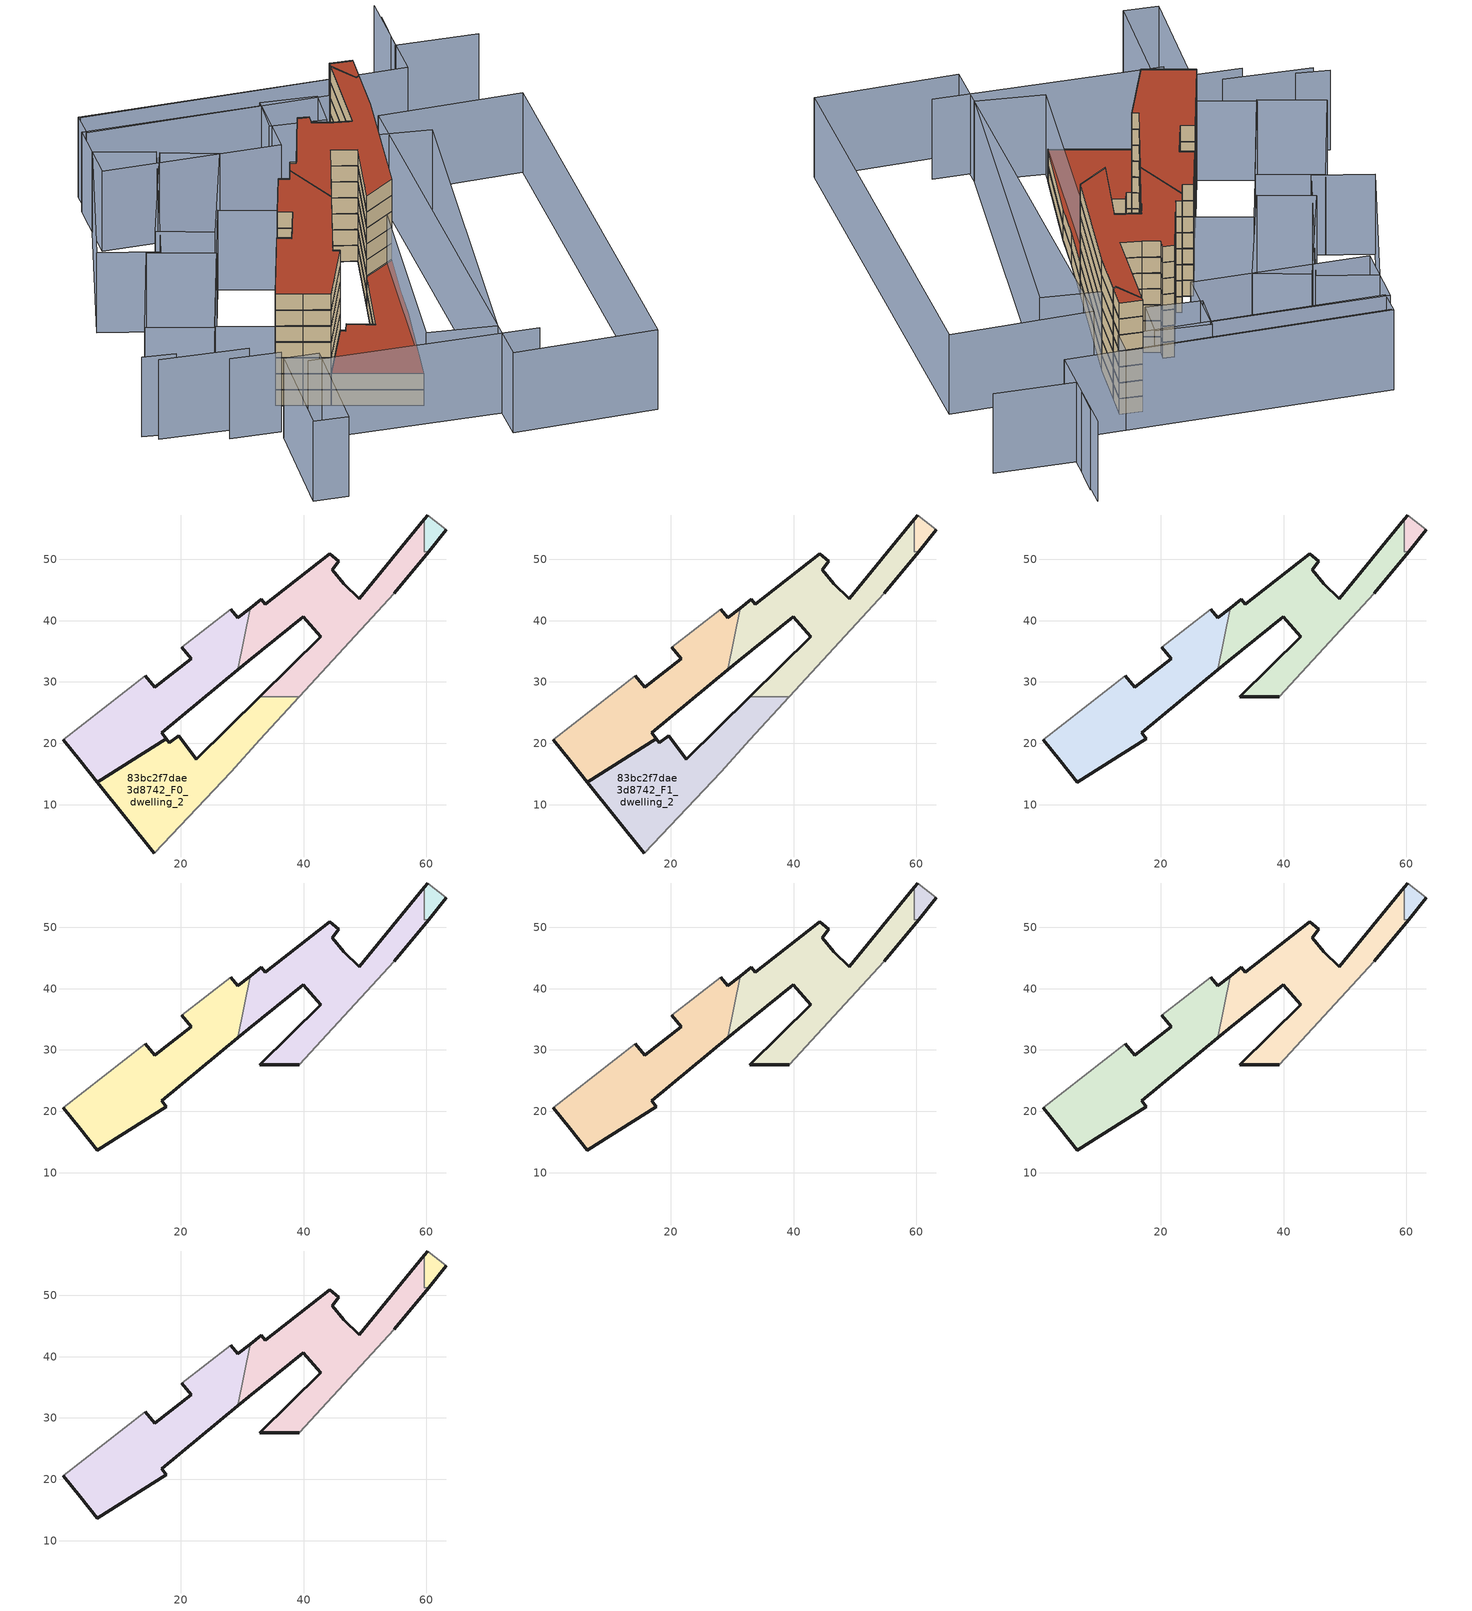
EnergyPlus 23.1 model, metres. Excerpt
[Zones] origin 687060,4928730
83bc2f7dae3d8742_F0_dwelling_0
 floor ground (EU_floor_Construction): 54.81,44.43 60.36,51.24 59.69,51.24 59.69,56.56 49.05,43.57 46.54,46.03 44.63,48.32 45.74,49.68 44.23,50.91 33.76,42.65 33.11,43.47 31.3,42.04 29.3,31.99 31.08,33.46 39.94,40.67 42.83,37.4 32.88,27.61 39.32,27.61 z0
 wall outside (EU_wall_Construction): 32.88,27.61 42.83,37.4 39.94,40.67 31.08,33.46 29.3,31.99 / 31.3,42.04 33.11,43.47 33.76,42.65 44.23,50.91 45.74,49.68 44.63,48.32 46.54,46.03 49.05,43.57 59.69,56.56 / 60.36,51.24 54.81,44.43 z0:3
 wall adiabatic (EU_wall_Construction): 54.81,44.43 39.32,27.61 z0:3
 wall to 83bc2f7dae3d8742_F0_dwelling_2 (EU_wall_Construction): 39.32,27.61 32.88,27.61 z0:3
 wall to 83bc2f7dae3d8742_F0_dwelling_1 (EU_wall_Construction): 29.3,31.99 31.3,42.04 z0:3
 wall to 83bc2f7dae3d8742_F0_circulation (EU_wall_Construction): 59.69,56.56 59.69,51.24 60.36,51.24 z0:3
83bc2f7dae3d8742_F0_dwelling_1
 floor ground (EU_floor_Construction): 17.59,20.74 16.88,21.75 29.3,31.99 31.3,42.04 29.3,40.46 28.14,41.88 20.17,35.7 21.7,33.77 15.69,29.12 14.19,31.05 0.79,20.6 3.56,17.17 6.39,13.65 z0
 wall outside (EU_wall_Construction): 14.19,31.05 15.69,29.12 21.7,33.77 20.17,35.7 / 28.14,41.88 29.3,40.46 31.3,42.04 / 29.3,31.99 16.88,21.75 17.59,20.74 6.39,13.65 3.56,17.17 0.79,20.6 z0:3
 wall adiabatic (EU_wall_Construction): 0.79,20.6 14.19,31.05 / 20.17,35.7 28.14,41.88 z0:3
83bc2f7dae3d8742_F0_dwelling_2
 floor ground (EU_floor_Construction): 28.24,15.35 32.85,20.59 39.32,27.61 32.88,27.61 22.54,17.43 19.67,21.2 18.06,20.06 17.59,20.74 6.39,13.65 15.67,2.12 z0
 wall outside (EU_wall_Construction): 15.67,2.12 6.39,13.65 17.59,20.74 18.06,20.06 19.67,21.2 22.54,17.43 32.88,27.61 z0:3
 wall adiabatic (EU_wall_Construction): 39.32,27.61 32.85,20.59 28.24,15.35 15.67,2.12 z0:3
83bc2f7dae3d8742_F0_circulation
 floor ground (EU_floor_Construction): 60.36,51.24 63.28,54.83 60.23,57.22 59.69,56.56 59.69,51.24 z0
 wall outside (EU_wall_Construction): 59.69,56.56 60.23,57.22 / 63.28,54.83 60.36,51.24 z0:3
 wall adiabatic (EU_wall_Construction): 60.23,57.22 63.28,54.83 z0:3
83bc2f7dae3d8742_F1_dwelling_0
 floor to 83bc2f7dae3d8742_F0_dwelling_0 (EU_floor_Construction): 54.81,44.43 60.36,51.24 59.69,51.24 59.69,56.56 49.05,43.57 46.54,46.03 44.63,48.32 45.74,49.68 44.23,50.91 33.75,42.65 33.11,43.47 31.3,42.04 29.3,31.99 31.08,33.46 39.94,40.67 42.83,37.4 32.88,27.61 39.32,27.61 z3
 wall outside (EU_wall_Construction): 32.88,27.61 42.83,37.4 39.94,40.67 31.08,33.46 29.3,31.99 / 31.3,42.04 33.11,43.47 33.76,42.65 44.23,50.91 45.74,49.68 44.63,48.32 46.54,46.03 49.05,43.57 59.69,56.56 / 60.36,51.24 54.81,44.43 z3:6
 wall adiabatic (EU_wall_Construction): 54.81,44.43 39.32,27.61 z3:6
 wall to 83bc2f7dae3d8742_F1_dwelling_2 (EU_wall_Construction): 39.32,27.61 32.88,27.61 z3:6
 wall to 83bc2f7dae3d8742_F1_dwelling_1 (EU_wall_Construction): 29.3,31.99 31.3,42.04 z3:6
 wall to 83bc2f7dae3d8742_F1_circulation (EU_wall_Construction): 59.69,56.56 59.69,51.24 60.36,51.24 z3:6
83bc2f7dae3d8742_F1_dwelling_1
 floor to 83bc2f7dae3d8742_F0_dwelling_1 (EU_floor_Construction): 17.59,20.74 16.88,21.75 29.3,31.99 31.3,42.04 29.29,40.46 28.13,41.88 20.17,35.7 21.7,33.77 15.69,29.12 14.19,31.05 0.78,20.6 3.55,17.17 6.39,13.65 z3
 wall outside (EU_wall_Construction): 14.19,31.05 15.69,29.12 21.7,33.77 20.17,35.7 / 28.14,41.88 29.3,40.46 31.3,42.04 / 29.3,31.99 16.88,21.75 17.59,20.74 6.39,13.65 3.56,17.17 0.79,20.6 z3:6
 wall adiabatic (EU_wall_Construction): 0.79,20.6 14.19,31.05 / 20.17,35.7 28.14,41.88 z3:6
83bc2f7dae3d8742_F1_dwelling_2
 floor to 83bc2f7dae3d8742_F0_dwelling_2 (EU_floor_Construction): 28.24,15.35 32.85,20.59 39.32,27.61 32.88,27.61 22.53,17.43 19.67,21.2 18.06,20.06 17.59,20.74 6.39,13.65 15.67,2.12 z3
 wall outside (EU_wall_Construction): 15.67,2.12 6.39,13.65 17.59,20.74 18.06,20.06 19.67,21.2 22.54,17.43 32.88,27.61 z3:6
 wall adiabatic (EU_wall_Construction): 39.32,27.61 32.85,20.59 28.24,15.35 15.67,2.12 z3:6
 roof outside (EU_roof_Construction): 39.32,27.61 32.85,20.59 28.24,15.35 15.67,2.12 6.39,13.65 17.59,20.74 18.06,20.06 19.67,21.2 22.54,17.43 32.88,27.61 z6
83bc2f7dae3d8742_F1_circulation
 floor to 83bc2f7dae3d8742_F0_circulation (EU_floor_Construction): 60.36,51.24 63.28,54.83 60.23,57.22 59.69,56.56 59.69,51.24 z3
 wall outside (EU_wall_Construction): 59.69,56.56 60.23,57.22 / 63.28,54.83 60.36,51.24 z3:6
 wall adiabatic (EU_wall_Construction): 60.23,57.22 63.28,54.83 z3:6
83bc2f7dae3d8742_F2_dwelling_0
 floor to 83bc2f7dae3d8742_F1_dwelling_0 (EU_floor_Construction): 54.81,44.43 60.36,51.24 59.69,51.24 59.69,56.56 49.05,43.57 46.54,46.03 44.63,48.32 45.74,49.68 44.23,50.91 33.75,42.65 33.11,43.47 31.3,42.04 29.3,31.99 31.08,33.46 39.94,40.67 42.83,37.4 32.88,27.61 39.32,27.61 z6
 wall outside (EU_wall_Construction): 39.32,27.61 32.88,27.61 42.83,37.4 39.94,40.67 31.08,33.46 29.3,31.99 / 31.3,42.04 33.11,43.47 33.76,42.65 44.23,50.91 45.74,49.68 44.63,48.32 46.54,46.03 49.05,43.57 59.69,56.56 / 60.36,51.24 54.81,44.43 z6:9
 wall adiabatic (EU_wall_Construction): 54.81,44.43 39.32,27.61 z6:9
 wall to 83bc2f7dae3d8742_F2_dwelling_1 (EU_wall_Construction): 29.3,31.99 31.3,42.04 z6:9
 wall to 83bc2f7dae3d8742_F2_circulation (EU_wall_Construction): 59.69,56.56 59.69,51.24 60.36,51.24 z6:9
83bc2f7dae3d8742_F2_dwelling_1
 floor to 83bc2f7dae3d8742_F1_dwelling_1 (EU_floor_Construction): 17.59,20.74 16.88,21.75 29.3,31.99 31.3,42.04 29.29,40.46 28.13,41.88 20.17,35.7 21.7,33.77 15.69,29.12 14.19,31.05 0.78,20.6 3.55,17.17 6.39,13.65 z6
 wall outside (EU_wall_Construction): 14.19,31.05 15.69,29.12 21.7,33.77 20.17,35.7 / 28.14,41.88 29.3,40.46 31.3,42.04 / 29.3,31.99 16.88,21.75 17.59,20.74 6.39,13.65 3.56,17.17 0.79,20.6 z6:9
 wall adiabatic (EU_wall_Construction): 0.79,20.6 14.19,31.05 / 20.17,35.7 28.14,41.88 z6:9
83bc2f7dae3d8742_F2_circulation
 floor to 83bc2f7dae3d8742_F1_circulation (EU_floor_Construction): 60.36,51.24 63.28,54.83 60.23,57.22 59.69,56.56 59.69,51.24 z6
 wall outside (EU_wall_Construction): 59.69,56.56 60.23,57.22 / 63.28,54.83 60.36,51.24 z6:9
 wall adiabatic (EU_wall_Construction): 60.23,57.22 63.28,54.83 z6:9
83bc2f7dae3d8742_F3_dwelling_0
 floor to 83bc2f7dae3d8742_F2_dwelling_0 (EU_floor_Construction): 54.81,44.43 60.36,51.24 59.69,51.24 59.69,56.56 49.05,43.57 46.54,46.03 44.63,48.32 45.74,49.68 44.23,50.91 33.75,42.65 33.11,43.47 31.3,42.04 29.3,31.99 31.08,33.46 39.94,40.67 42.83,37.4 32.88,27.61 39.32,27.61 z9
 wall outside (EU_wall_Construction): 39.32,27.61 32.88,27.61 42.83,37.4 39.94,40.67 31.08,33.46 29.3,31.99 / 31.3,42.04 33.11,43.47 33.76,42.65 44.23,50.91 45.74,49.68 44.63,48.32 46.54,46.03 49.05,43.57 59.69,56.56 / 60.36,51.24 54.81,44.43 z9:12
 wall adiabatic (EU_wall_Construction): 54.81,44.43 39.32,27.61 z9:12
 wall to 83bc2f7dae3d8742_F3_dwelling_1 (EU_wall_Construction): 29.3,31.99 31.3,42.04 z9:12
 wall to 83bc2f7dae3d8742_F3_circulation (EU_wall_Construction): 59.69,56.56 59.69,51.24 60.36,51.24 z9:12
83bc2f7dae3d8742_F3_dwelling_1
 floor to 83bc2f7dae3d8742_F2_dwelling_1 (EU_floor_Construction): 17.59,20.74 16.88,21.75 29.3,31.99 31.3,42.04 29.29,40.46 28.13,41.88 20.17,35.7 21.7,33.77 15.69,29.12 14.19,31.05 0.78,20.6 3.55,17.17 6.39,13.65 z9
 wall outside (EU_wall_Construction): 14.19,31.05 15.69,29.12 21.7,33.77 20.17,35.7 / 28.14,41.88 29.3,40.46 31.3,42.04 / 29.3,31.99 16.88,21.75 17.59,20.74 6.39,13.65 3.56,17.17 0.79,20.6 z9:12
 wall adiabatic (EU_wall_Construction): 0.79,20.6 14.19,31.05 / 20.17,35.7 28.14,41.88 z9:12
83bc2f7dae3d8742_F3_circulation
 floor to 83bc2f7dae3d8742_F2_circulation (EU_floor_Construction): 60.36,51.24 63.28,54.83 60.23,57.22 59.69,56.56 59.69,51.24 z9
 wall outside (EU_wall_Construction): 59.69,56.56 60.23,57.22 / 63.28,54.83 60.36,51.24 z9:12
 wall adiabatic (EU_wall_Construction): 60.23,57.22 63.28,54.83 z9:12
83bc2f7dae3d8742_F4_dwelling_0
 floor to 83bc2f7dae3d8742_F3_dwelling_0 (EU_floor_Construction): 54.81,44.43 60.36,51.24 59.69,51.24 59.69,56.56 49.05,43.57 46.54,46.03 44.63,48.32 45.74,49.68 44.23,50.91 33.75,42.65 33.11,43.47 31.3,42.04 29.3,31.99 31.08,33.46 39.94,40.67 42.83,37.4 32.88,27.61 39.32,27.61 z12
 wall outside (EU_wall_Construction): 39.32,27.61 32.88,27.61 42.83,37.4 39.94,40.67 31.08,33.46 29.3,31.99 / 31.3,42.04 33.11,43.47 33.76,42.65 44.23,50.91 45.74,49.68 44.63,48.32 46.54,46.03 49.05,43.57 59.69,56.56 / 60.36,51.24 54.81,44.43 z12:15
 wall adiabatic (EU_wall_Construction): 54.81,44.43 39.32,27.61 z12:15
 wall to 83bc2f7dae3d8742_F4_dwelling_1 (EU_wall_Construction): 29.3,31.99 31.3,42.04 z12:15
 wall to 83bc2f7dae3d8742_F4_circulation (EU_wall_Construction): 59.69,56.56 59.69,51.24 60.36,51.24 z12:15
83bc2f7dae3d8742_F4_dwelling_1
 floor to 83bc2f7dae3d8742_F3_dwelling_1 (EU_floor_Construction): 17.59,20.74 16.88,21.75 29.3,31.99 31.3,42.04 29.29,40.46 28.13,41.88 20.17,35.7 21.7,33.77 15.69,29.12 14.19,31.05 0.78,20.6 3.55,17.17 6.39,13.65 z12
 wall outside (EU_wall_Construction): 14.19,31.05 15.69,29.12 21.7,33.77 20.17,35.7 / 28.14,41.88 29.3,40.46 31.3,42.04 / 29.3,31.99 16.88,21.75 17.59,20.74 6.39,13.65 3.56,17.17 0.79,20.6 z12:15
 wall adiabatic (EU_wall_Construction): 0.79,20.6 14.19,31.05 / 20.17,35.7 28.14,41.88 z12:15
83bc2f7dae3d8742_F4_circulation
 floor to 83bc2f7dae3d8742_F3_circulation (EU_floor_Construction): 60.36,51.24 63.28,54.83 60.23,57.22 59.69,56.56 59.69,51.24 z12
 wall outside (EU_wall_Construction): 59.69,56.56 60.23,57.22 / 63.28,54.83 60.36,51.24 z12:15
 wall adiabatic (EU_wall_Construction): 60.23,57.22 63.28,54.83 z12:15
83bc2f7dae3d8742_F5_dwelling_0
 floor to 83bc2f7dae3d8742_F4_dwelling_0 (EU_floor_Construction): 54.81,44.43 60.36,51.24 59.69,51.24 59.69,56.56 49.05,43.57 46.54,46.03 44.63,48.32 45.74,49.68 44.23,50.91 33.75,42.65 33.11,43.47 31.3,42.04 29.3,31.99 31.08,33.46 39.94,40.67 42.83,37.4 32.88,27.61 39.32,27.61 z15
 wall outside (EU_wall_Construction): 39.32,27.61 32.88,27.61 42.83,37.4 39.94,40.67 31.08,33.46 29.3,31.99 / 31.3,42.04 33.11,43.47 33.76,42.65 44.23,50.91 45.74,49.68 44.63,48.32 46.54,46.03 49.05,43.57 59.69,56.56 / 60.36,51.24 54.81,44.43 z15:18
 wall adiabatic (EU_wall_Construction): 54.81,44.43 39.32,27.61 z15:18
 wall to 83bc2f7dae3d8742_F5_dwelling_1 (EU_wall_Construction): 29.3,31.99 31.3,42.04 z15:18
 wall to 83bc2f7dae3d8742_F5_circulation (EU_wall_Construction): 59.69,56.56 59.69,51.24 60.36,51.24 z15:18
83bc2f7dae3d8742_F5_dwelling_1
 floor to 83bc2f7dae3d8742_F4_dwelling_1 (EU_floor_Construction): 17.59,20.74 16.88,21.75 29.3,31.99 31.3,42.04 29.29,40.46 28.13,41.88 20.17,35.7 21.7,33.77 15.69,29.12 14.19,31.05 0.78,20.6 3.55,17.17 6.39,13.65 z15
 wall outside (EU_wall_Construction): 14.19,31.05 15.69,29.12 21.7,33.77 20.17,35.7 / 28.14,41.88 29.3,40.46 31.3,42.04 / 29.3,31.99 16.88,21.75 17.59,20.74 6.39,13.65 3.56,17.17 0.79,20.6 z15:18
 wall adiabatic (EU_wall_Construction): 0.79,20.6 14.19,31.05 / 20.17,35.7 28.14,41.88 z15:18
83bc2f7dae3d8742_F5_circulation
 floor to 83bc2f7dae3d8742_F4_circulation (EU_floor_Construction): 60.36,51.24 63.28,54.83 60.23,57.22 59.69,56.56 59.69,51.24 z15
 wall outside (EU_wall_Construction): 59.69,56.56 60.23,57.22 / 63.28,54.83 60.36,51.24 z15:18
 wall adiabatic (EU_wall_Construction): 60.23,57.22 63.28,54.83 z15:18
83bc2f7dae3d8742_F6_dwelling_0
 floor to 83bc2f7dae3d8742_F5_dwelling_0 (EU_floor_Construction): 54.81,44.43 60.36,51.24 59.69,51.24 59.69,56.56 49.05,43.57 46.54,46.03 44.63,48.32 45.74,49.68 44.23,50.91 33.75,42.65 33.11,43.47 31.3,42.04 29.3,31.99 31.08,33.46 39.94,40.67 42.83,37.4 32.88,27.61 39.32,27.61 z18
 wall outside (EU_wall_Construction): 39.32,27.61 32.88,27.61 42.83,37.4 39.94,40.67 31.08,33.46 29.3,31.99 / 31.3,42.04 33.11,43.47 33.76,42.65 44.23,50.91 45.74,49.68 44.63,48.32 46.54,46.03 49.05,43.57 59.69,56.56 / 60.36,51.24 54.81,44.43 z18:21
 wall adiabatic (EU_wall_Construction): 54.81,44.43 39.32,27.61 z18:21
 wall to 83bc2f7dae3d8742_F6_dwelling_1 (EU_wall_Construction): 29.3,31.99 31.3,42.04 z18:21
 wall to 83bc2f7dae3d8742_F6_circulation (EU_wall_Construction): 59.69,56.56 59.69,51.24 60.36,51.24 z18:21
 roof outside (EU_roof_Construction): 59.69,56.56 59.69,51.24 60.36,51.24 54.81,44.43 39.32,27.61 32.88,27.61 42.83,37.4 39.94,40.67 31.08,33.46 29.3,31.99 31.3,42.04 33.11,43.47 33.76,42.65 44.23,50.91 45.74,49.68 44.63,48.32 46.54,46.03 49.05,43.57 z21
83bc2f7dae3d8742_F6_dwelling_1
 floor to 83bc2f7dae3d8742_F5_dwelling_1 (EU_floor_Construction): 17.59,20.74 16.88,21.75 29.3,31.99 31.3,42.04 29.29,40.46 28.13,41.88 20.17,35.7 21.7,33.77 15.69,29.12 14.19,31.05 0.78,20.6 3.55,17.17 6.39,13.65 z18
 wall outside (EU_wall_Construction): 14.19,31.05 15.69,29.12 21.7,33.77 20.17,35.7 / 28.14,41.88 29.3,40.46 31.3,42.04 / 29.3,31.99 16.88,21.75 17.59,20.74 6.39,13.65 3.56,17.17 0.79,20.6 z18:21
 wall adiabatic (EU_wall_Construction): 0.79,20.6 14.19,31.05 / 20.17,35.7 28.14,41.88 z18:21
 roof outside (EU_roof_Construction): 31.3,42.04 29.3,31.99 16.88,21.75 17.59,20.74 6.39,13.65 3.56,17.17 0.79,20.6 14.19,31.05 15.69,29.12 21.7,33.77 20.17,35.7 28.14,41.88 29.3,40.46 z21
83bc2f7dae3d8742_F6_circulation
 floor to 83bc2f7dae3d8742_F5_circulation (EU_floor_Construction): 60.36,51.24 63.28,54.83 60.23,57.22 59.69,56.56 59.69,51.24 z18
 wall outside (EU_wall_Construction): 59.69,56.56 60.23,57.22 / 63.28,54.83 60.36,51.24 z18:21
 wall adiabatic (EU_wall_Construction): 60.23,57.22 63.28,54.83 z18:21
 roof outside (EU_roof_Construction): 63.28,54.83 60.36,51.24 59.69,51.24 59.69,56.56 60.23,57.22 z21
shading: -3.95,10.04 26.72,-12.61 / -18.61,28.77 -6.94,19.7 / -11.4,20.1 -4.7,14.97 / -19.75,31.39 -15.55,27.7 / 89.52,50.1 78.47,58.36 / 78.47,58.36 83.61,65.24 / 85.55,68.32 74.56,52.64 / 74.56,52.64 30.11,83.81 / -17.66,-1.96 -5.82,13.51 / -5.82,13.51 -1.19,9.97 / -1.19,9.97 -13.04,-5.5 / -13.04,-5.5 -17.66,-1.96 / 80.12,33.57 38.11,-27.61 / 38.11,-27.61 18.27,-13.98 / 18.27,-13.98 60.28,47.19 / 60.28,47.19 80.12,33.57 / 62.41,37.92 23.04,-7.04 / 23.04,-7.04 14.33,0.59 / 14.33,0.59 53.7,45.55 / 53.7,45.55 62.41,37.92 / 28.13,41.88 0.66,20.51 / 0.66,20.51 -5.23,28.09 / -5.23,28.09 22.24,49.46 / 22.24,49.46 28.13,41.88 / 12.08,41.53 -5.48,27.76 / -5.48,27.76 -12.41,36.61 / -12.41,36.61 5.14,50.37 / 5.14,50.37 12.08,41.53 / 11.06,53.28 29.83,67.4 / 29.83,67.4 35.55,59.8 / 35.55,59.8 16.77,45.68 / 16.77,45.68 11.06,53.28 / 58.76,58.42 54.22,52.84 / 54.22,52.84 46.96,58.75 / 46.96,58.75 51.5,64.33 / 51.5,64.33 58.76,58.42 / 0.17,56.56 23.22,75.94 / 23.22,75.94 29.81,68.11 / 29.81,68.11 6.75,48.73 / 6.75,48.73 0.17,56.56 / 26.89,81.03 50.97,63.68 / 50.97,63.68 43.86,53.81 / 43.86,53.81 19.78,71.16 / 19.78,71.16 26.89,81.03 / 63.44,54.72 27.28,80.33 / 27.28,80.33 30.04,84.22 / 30.04,84.22 66.19,58.61 / 66.19,58.61 63.44,54.72 z0:15
[Building]
EU S2 Campaign: North Axis=0; Terrain=City; Solar Distribution=FullExterior
[Site:Location]
Bologna: Latitude=44.5; Longitude=11.25; Time Zone=1; Elevation=37
[SizingPeriod:WeatherFileDays]
AnnualSizingPeriod: Begin Month=1; Begin Day of Month=1; End Month=12; End Day of Month=31; Day of Week for Start Day=Monday; Use Weather File Daylight Saving Period=No; Use Weather File Rain and Snow Indicators=No
[MATERIAL]
EU_InternalMass_Material: Roughness=MediumRough; Thickness=0.1; Conductivity=1; Density=1800; Specific Heat=900; Thermal Absorptance=0.9; Solar Absorptance=0.7; Visible Absorptance=0.7
[MATERIAL:NOMASS] Roughness=MediumRough; Thermal Absorptance=0.9; Solar Absorptance=0.7; Visible Absorptance=0.7
Name | Thermal Resistance
EU_wall_NoMass | 0.905828
EU_roof_NoMass | 0.37593
EU_floor_NoMass | 0.67114
[CONSTRUCTION]
EU_wall_Construction: EU_wall_NoMass
EU_roof_Construction: EU_roof_NoMass
EU_floor_Construction: EU_floor_NoMass
EU_InternalMass_Construction: EU_InternalMass_Material
[ZONE] Type=1; Multiplier=1; Ceiling Height=autocalculate; Floor Area=autocalculate; Part of Total Floor Area=Yes
Name | Volume
83bc2f7dae3d8742_F0_dwelling_0; 83bc2f7dae3d8742_F1_dwelling_0; 83bc2f7dae3d8742_F2_dwelling_0; 83bc2f7dae3d8742_F3_dwelling_0; 83bc2f7dae3d8742_F4_dwelling_0; 83bc2f7dae3d8742_F5_dwelling_0; 83bc2f7dae3d8742_F6_dwelling_0 | 849.313
83bc2f7dae3d8742_F0_dwelling_1 | 855.809
83bc2f7dae3d8742_F1_dwelling_1; 83bc2f7dae3d8742_F2_dwelling_1; 83bc2f7dae3d8742_F3_dwelling_1; 83bc2f7dae3d8742_F4_dwelling_1; 83bc2f7dae3d8742_F5_dwelling_1; 83bc2f7dae3d8742_F6_dwelling_1 | 855.808
83bc2f7dae3d8742_F0_dwelling_2; 83bc2f7dae3d8742_F1_dwelling_2 | 839.353
83bc2f7dae3d8742_F0_circulation | 37.2466
83bc2f7dae3d8742_F1_circulation; 83bc2f7dae3d8742_F2_circulation; 83bc2f7dae3d8742_F3_circulation; 83bc2f7dae3d8742_F4_circulation; 83bc2f7dae3d8742_F5_circulation; 83bc2f7dae3d8742_F6_circulation | 37.2458
[INTERNALMASS] Construction=EU_InternalMass_Construction
Name | Zone or ZoneList | Surface Area
83bc2f7dae3d8742_F0_dwelling_0_EU_InternalMass | 83bc2f7dae3d8742_F0_dwelling_0 | 283.109
83bc2f7dae3d8742_F0_dwelling_1_EU_InternalMass | 83bc2f7dae3d8742_F0_dwelling_1 | 285.269
83bc2f7dae3d8742_F0_dwelling_2_EU_InternalMass | 83bc2f7dae3d8742_F0_dwelling_2 | 279.778
83bc2f7dae3d8742_F1_dwelling_0_EU_InternalMass | 83bc2f7dae3d8742_F1_dwelling_0 | 283.109
83bc2f7dae3d8742_F1_dwelling_1_EU_InternalMass | 83bc2f7dae3d8742_F1_dwelling_1 | 285.269
83bc2f7dae3d8742_F1_dwelling_2_EU_InternalMass | 83bc2f7dae3d8742_F1_dwelling_2 | 279.778
83bc2f7dae3d8742_F2_dwelling_0_EU_InternalMass | 83bc2f7dae3d8742_F2_dwelling_0 | 393.053
83bc2f7dae3d8742_F2_dwelling_1_EU_InternalMass | 83bc2f7dae3d8742_F2_dwelling_1 | 393.053
83bc2f7dae3d8742_F3_dwelling_0_EU_InternalMass | 83bc2f7dae3d8742_F3_dwelling_0 | 393.053
83bc2f7dae3d8742_F3_dwelling_1_EU_InternalMass | 83bc2f7dae3d8742_F3_dwelling_1 | 393.053
83bc2f7dae3d8742_F4_dwelling_0_EU_InternalMass | 83bc2f7dae3d8742_F4_dwelling_0 | 393.053
83bc2f7dae3d8742_F4_dwelling_1_EU_InternalMass | 83bc2f7dae3d8742_F4_dwelling_1 | 393.053
83bc2f7dae3d8742_F5_dwelling_0_EU_InternalMass | 83bc2f7dae3d8742_F5_dwelling_0 | 393.053
83bc2f7dae3d8742_F5_dwelling_1_EU_InternalMass | 83bc2f7dae3d8742_F5_dwelling_1 | 393.053
83bc2f7dae3d8742_F6_dwelling_0_EU_InternalMass | 83bc2f7dae3d8742_F6_dwelling_0 | 393.053
83bc2f7dae3d8742_F6_dwelling_1_EU_InternalMass | 83bc2f7dae3d8742_F6_dwelling_1 | 393.053
[OTHEREQUIPMENT] Fuel Type=Electricity; Design Level Calculation Method=Watts/Area; Power per Zone Floor Area=1; Fraction Latent=0; Fraction Radiant=0; Fraction Lost=0; Carbon Dioxide Generation Rate=0; EndUse Subcategory=EU_Step8_InternalGains
Name | Zone or ZoneList or Space or SpaceList | Schedule
EU_Step8_InternalGain_83bc2f7dae3d8742_F0_dwelling_0_f000 | 83bc2f7dae3d8742_F0_dwelling_0 | EU_Step8_GainSchedule_83bc2f7dae3d8742_F0_dwelling_0_f000
EU_Step8_InternalGain_83bc2f7dae3d8742_F0_dwelling_1_f000 | 83bc2f7dae3d8742_F0_dwelling_1 | EU_Step8_GainSchedule_83bc2f7dae3d8742_F0_dwelling_1_f000
EU_Step8_InternalGain_83bc2f7dae3d8742_F0_dwelling_2_f000 | 83bc2f7dae3d8742_F0_dwelling_2 | EU_Step8_GainSchedule_83bc2f7dae3d8742_F0_dwelling_2_f000
EU_Step8_InternalGain_83bc2f7dae3d8742_F1_dwelling_0_f000 | 83bc2f7dae3d8742_F1_dwelling_0 | EU_Step8_GainSchedule_83bc2f7dae3d8742_F1_dwelling_0_f000
EU_Step8_InternalGain_83bc2f7dae3d8742_F1_dwelling_1_f000 | 83bc2f7dae3d8742_F1_dwelling_1 | EU_Step8_GainSchedule_83bc2f7dae3d8742_F1_dwelling_1_f000
EU_Step8_InternalGain_83bc2f7dae3d8742_F1_dwelling_2_f000 | 83bc2f7dae3d8742_F1_dwelling_2 | EU_Step8_GainSchedule_83bc2f7dae3d8742_F1_dwelling_2_f000
EU_Step8_InternalGain_83bc2f7dae3d8742_F2_dwelling_0_f000 | 83bc2f7dae3d8742_F2_dwelling_0 | EU_Step8_GainSchedule_83bc2f7dae3d8742_F2_dwelling_0_f000
EU_Step8_InternalGain_83bc2f7dae3d8742_F2_dwelling_1_f000 | 83bc2f7dae3d8742_F2_dwelling_1 | EU_Step8_GainSchedule_83bc2f7dae3d8742_F2_dwelling_1_f000
EU_Step8_InternalGain_83bc2f7dae3d8742_F3_dwelling_0_f000 | 83bc2f7dae3d8742_F3_dwelling_0 | EU_Step8_GainSchedule_83bc2f7dae3d8742_F3_dwelling_0_f000
EU_Step8_InternalGain_83bc2f7dae3d8742_F3_dwelling_1_f000 | 83bc2f7dae3d8742_F3_dwelling_1 | EU_Step8_GainSchedule_83bc2f7dae3d8742_F3_dwelling_1_f000
EU_Step8_InternalGain_83bc2f7dae3d8742_F4_dwelling_0_f000 | 83bc2f7dae3d8742_F4_dwelling_0 | EU_Step8_GainSchedule_83bc2f7dae3d8742_F4_dwelling_0_f000
EU_Step8_InternalGain_83bc2f7dae3d8742_F4_dwelling_1_f000 | 83bc2f7dae3d8742_F4_dwelling_1 | EU_Step8_GainSchedule_83bc2f7dae3d8742_F4_dwelling_1_f000
EU_Step8_InternalGain_83bc2f7dae3d8742_F5_dwelling_0_f000 | 83bc2f7dae3d8742_F5_dwelling_0 | EU_Step8_GainSchedule_83bc2f7dae3d8742_F5_dwelling_0_f000
EU_Step8_InternalGain_83bc2f7dae3d8742_F5_dwelling_1_f000 | 83bc2f7dae3d8742_F5_dwelling_1 | EU_Step8_GainSchedule_83bc2f7dae3d8742_F5_dwelling_1_f000
EU_Step8_InternalGain_83bc2f7dae3d8742_F6_dwelling_0_f000 | 83bc2f7dae3d8742_F6_dwelling_0 | EU_Step8_GainSchedule_83bc2f7dae3d8742_F6_dwelling_0_f000
EU_Step8_InternalGain_83bc2f7dae3d8742_F6_dwelling_1_f000 | 83bc2f7dae3d8742_F6_dwelling_1 | EU_Step8_GainSchedule_83bc2f7dae3d8742_F6_dwelling_1_f000
[ZONEINFILTRATION:DESIGNFLOWRATE] Schedule=EU_AlwaysOn; Design Flow Rate Calculation Method=Flow/Area; Flow Rate per Floor Area=0.0005; Constant Term Coefficient=1; Temperature Term Coefficient=0; Velocity Term Coefficient=0; Velocity Squared Term Coefficient=0
Name | Zone or ZoneList or Space or SpaceList
EU_Circulation_Infiltration_83bc2f7dae3d8742_F0_circulation | 83bc2f7dae3d8742_F0_circulation
EU_Circulation_Infiltration_83bc2f7dae3d8742_F1_circulation | 83bc2f7dae3d8742_F1_circulation
EU_Circulation_Infiltration_83bc2f7dae3d8742_F2_circulation | 83bc2f7dae3d8742_F2_circulation
EU_Circulation_Infiltration_83bc2f7dae3d8742_F3_circulation | 83bc2f7dae3d8742_F3_circulation
EU_Circulation_Infiltration_83bc2f7dae3d8742_F4_circulation | 83bc2f7dae3d8742_F4_circulation
EU_Circulation_Infiltration_83bc2f7dae3d8742_F5_circulation | 83bc2f7dae3d8742_F5_circulation
EU_Circulation_Infiltration_83bc2f7dae3d8742_F6_circulation | 83bc2f7dae3d8742_F6_circulation
[ZONEVENTILATION:DESIGNFLOWRATE] Schedule=EU_AlwaysOn; Design Flow Rate Calculation Method=AirChanges/Hour; Air Changes per Hour=0.73129; Ventilation Type=Natural; Fan Pressure Rise=0; Fan Total Efficiency=1; Constant Term Coefficient=1; Temperature Term Coefficient=0; Velocity Term Coefficient=0; Velocity Squared Term Coefficient=0; Minimum Indoor Temperature=-100; Maximum Indoor Temperature=100; Delta Temperature=-100; Minimum Outdoor Temperature=-100; Maximum Outdoor Temperature=100; Maximum Wind Speed=40
Name | Zone or ZoneList or Space or SpaceList
EU_ConstantAir_83bc2f7dae3d8742_F0_dwelling_0 | 83bc2f7dae3d8742_F0_dwelling_0
EU_ConstantAir_83bc2f7dae3d8742_F0_dwelling_1 | 83bc2f7dae3d8742_F0_dwelling_1
EU_ConstantAir_83bc2f7dae3d8742_F0_dwelling_2 | 83bc2f7dae3d8742_F0_dwelling_2
EU_ConstantAir_83bc2f7dae3d8742_F1_dwelling_0 | 83bc2f7dae3d8742_F1_dwelling_0
EU_ConstantAir_83bc2f7dae3d8742_F1_dwelling_1 | 83bc2f7dae3d8742_F1_dwelling_1
EU_ConstantAir_83bc2f7dae3d8742_F1_dwelling_2 | 83bc2f7dae3d8742_F1_dwelling_2
EU_ConstantAir_83bc2f7dae3d8742_F2_dwelling_0 | 83bc2f7dae3d8742_F2_dwelling_0
EU_ConstantAir_83bc2f7dae3d8742_F2_dwelling_1 | 83bc2f7dae3d8742_F2_dwelling_1
EU_ConstantAir_83bc2f7dae3d8742_F3_dwelling_0 | 83bc2f7dae3d8742_F3_dwelling_0
EU_ConstantAir_83bc2f7dae3d8742_F3_dwelling_1 | 83bc2f7dae3d8742_F3_dwelling_1
EU_ConstantAir_83bc2f7dae3d8742_F4_dwelling_0 | 83bc2f7dae3d8742_F4_dwelling_0
EU_ConstantAir_83bc2f7dae3d8742_F4_dwelling_1 | 83bc2f7dae3d8742_F4_dwelling_1
EU_ConstantAir_83bc2f7dae3d8742_F5_dwelling_0 | 83bc2f7dae3d8742_F5_dwelling_0
EU_ConstantAir_83bc2f7dae3d8742_F5_dwelling_1 | 83bc2f7dae3d8742_F5_dwelling_1
EU_ConstantAir_83bc2f7dae3d8742_F6_dwelling_0 | 83bc2f7dae3d8742_F6_dwelling_0
EU_ConstantAir_83bc2f7dae3d8742_F6_dwelling_1 | 83bc2f7dae3d8742_F6_dwelling_1
[HVACTEMPLATE:THERMOSTAT] Constant Heating Setpoint=20; Constant Cooling Setpoint=50
EU_HeatOnly_83bc2f7dae3d8742_F0_dwelling_0; EU_HeatOnly_83bc2f7dae3d8742_F0_dwelling_1; EU_HeatOnly_83bc2f7dae3d8742_F0_dwelling_2; EU_HeatOnly_83bc2f7dae3d8742_F1_dwelling_0; EU_HeatOnly_83bc2f7dae3d8742_F1_dwelling_1; EU_HeatOnly_83bc2f7dae3d8742_F1_dwelling_2; EU_HeatOnly_83bc2f7dae3d8742_F2_dwelling_0; EU_HeatOnly_83bc2f7dae3d8742_F2_dwelling_1; EU_HeatOnly_83bc2f7dae3d8742_F3_dwelling_0; EU_HeatOnly_83bc2f7dae3d8742_F3_dwelling_1; EU_HeatOnly_83bc2f7dae3d8742_F4_dwelling_0; EU_HeatOnly_83bc2f7dae3d8742_F4_dwelling_1; EU_HeatOnly_83bc2f7dae3d8742_F5_dwelling_0; EU_HeatOnly_83bc2f7dae3d8742_F5_dwelling_1; EU_HeatOnly_83bc2f7dae3d8742_F6_dwelling_0; EU_HeatOnly_83bc2f7dae3d8742_F6_dwelling_1
[HVACTEMPLATE:ZONE:IDEALLOADSAIRSYSTEM] System Availability Schedule=EU_AlwaysOn; Maximum Heating Supply Air Temperature=50; Minimum Cooling Supply Air Temperature=13; Maximum Heating Supply Air Humidity Ratio=0.0156; Minimum Cooling Supply Air Humidity Ratio=0.0077; Heating Limit=NoLimit; Cooling Limit=NoLimit; Heating Availability Schedule=EU_AlwaysOn; Cooling Availability Schedule=EU_CoolingOff; Dehumidification Control Type=ConstantSensibleHeatRatio; Cooling Sensible Heat Ratio=0.7; Dehumidification Setpoint=60; Humidification Control Type=None; Humidification Setpoint=30; Outdoor Air Method=None; Outdoor Air Flow Rate per Person=0.00944; Outdoor Air Flow Rate per Zone Floor Area=0; Outdoor Air Flow Rate per Zone=0; Demand Controlled Ventilation Type=None; Outdoor Air Economizer Type=NoEconomizer; Heat Recovery Type=None; Sensible Heat Recovery Effectiveness=0.7; Latent Heat Recovery Effectiveness=0.65
Name | Template Thermostat
83bc2f7dae3d8742_F0_dwelling_0 | EU_HeatOnly_83bc2f7dae3d8742_F0_dwelling_0
83bc2f7dae3d8742_F0_dwelling_1 | EU_HeatOnly_83bc2f7dae3d8742_F0_dwelling_1
83bc2f7dae3d8742_F0_dwelling_2 | EU_HeatOnly_83bc2f7dae3d8742_F0_dwelling_2
83bc2f7dae3d8742_F1_dwelling_0 | EU_HeatOnly_83bc2f7dae3d8742_F1_dwelling_0
83bc2f7dae3d8742_F1_dwelling_1 | EU_HeatOnly_83bc2f7dae3d8742_F1_dwelling_1
83bc2f7dae3d8742_F1_dwelling_2 | EU_HeatOnly_83bc2f7dae3d8742_F1_dwelling_2
83bc2f7dae3d8742_F2_dwelling_0 | EU_HeatOnly_83bc2f7dae3d8742_F2_dwelling_0
83bc2f7dae3d8742_F2_dwelling_1 | EU_HeatOnly_83bc2f7dae3d8742_F2_dwelling_1
83bc2f7dae3d8742_F3_dwelling_0 | EU_HeatOnly_83bc2f7dae3d8742_F3_dwelling_0
83bc2f7dae3d8742_F3_dwelling_1 | EU_HeatOnly_83bc2f7dae3d8742_F3_dwelling_1
83bc2f7dae3d8742_F4_dwelling_0 | EU_HeatOnly_83bc2f7dae3d8742_F4_dwelling_0
83bc2f7dae3d8742_F4_dwelling_1 | EU_HeatOnly_83bc2f7dae3d8742_F4_dwelling_1
83bc2f7dae3d8742_F5_dwelling_0 | EU_HeatOnly_83bc2f7dae3d8742_F5_dwelling_0
83bc2f7dae3d8742_F5_dwelling_1 | EU_HeatOnly_83bc2f7dae3d8742_F5_dwelling_1
83bc2f7dae3d8742_F6_dwelling_0 | EU_HeatOnly_83bc2f7dae3d8742_F6_dwelling_0
83bc2f7dae3d8742_F6_dwelling_1 | EU_HeatOnly_83bc2f7dae3d8742_F6_dwelling_1
[SIZING:ZONE] Zone Cooling Design Supply Air Temperature Input Method=SupplyAirTemperature; Zone Cooling Design Supply Air Temperature=13; Zone Heating Design Supply Air Temperature Input Method=SupplyAirTemperature; Zone Heating Design Supply Air Temperature=50; Zone Cooling Design Supply Air Humidity Ratio=0.008; Zone Heating Design Supply Air Humidity Ratio=0.008; Cooling Design Air Flow Method=DesignDay; Cooling Design Air Flow Rate=0; Cooling Minimum Air Flow per Zone Floor Area=0.000762; Cooling Minimum Air Flow=0; Cooling Minimum Air Flow Fraction=0.2; Heating Design Air Flow Method=DesignDay; Heating Design Air Flow Rate=0; Heating Maximum Air Flow per Zone Floor Area=0.002032; Heating Maximum Air Flow=0.141576; Heating Maximum Air Flow Fraction=0.3; Account for Dedicated Outdoor Air System=No; Dedicated Outdoor Air System Control Strategy=NeutralSupplyAir; Dedicated Outdoor Air Low Setpoint Temperature for Design=autosize; Dedicated Outdoor Air High Setpoint Temperature for Design=autosize; Zone Load Sizing Method=Sensible Load Only No Latent Load; Zone Latent Cooling Design Supply Air Humidity Ratio Input Method=HumidityRatioDifference; Zone Cooling Design Supply Air Humidity Ratio Difference=0.005; Zone Latent Heating Design Supply Air Humidity Ratio Input Method=HumidityRatioDifference; Zone Humidification Design Supply Air Humidity Ratio Difference=0.005
83bc2f7dae3d8742_F0_dwelling_0; 83bc2f7dae3d8742_F0_dwelling_1; 83bc2f7dae3d8742_F0_dwelling_2; 83bc2f7dae3d8742_F1_dwelling_0; 83bc2f7dae3d8742_F1_dwelling_1; 83bc2f7dae3d8742_F1_dwelling_2; 83bc2f7dae3d8742_F2_dwelling_0; 83bc2f7dae3d8742_F2_dwelling_1; 83bc2f7dae3d8742_F3_dwelling_0; 83bc2f7dae3d8742_F3_dwelling_1; 83bc2f7dae3d8742_F4_dwelling_0; 83bc2f7dae3d8742_F4_dwelling_1; 83bc2f7dae3d8742_F5_dwelling_0; 83bc2f7dae3d8742_F5_dwelling_1; 83bc2f7dae3d8742_F6_dwelling_0; 83bc2f7dae3d8742_F6_dwelling_1
[SCHEDULE:CONSTANT]
Name | Hourly Value
EU_AlwaysOn | 1
EU_CoolingOff | 0
[SCHEDULE:FILE] Column Number=1; Rows to Skip at Top=0; Number of Hours of Data=8760; Column Separator=Comma; Interpolate to Timestep=No; Minutes per Item=60; Adjust Schedule for Daylight Savings=Yes
Name | File
EU_Step8_GainSchedule_83bc2f7dae3d8742_F0_dwelling_0_f000 | ../../schedules/83bc2f7dae3d8742/83bc2f7dae3d8742_F0_dwelling_0_f000_gain.csv
EU_Step8_GainSchedule_83bc2f7dae3d8742_F0_dwelling_1_f000 | ../../schedules/83bc2f7dae3d8742/83bc2f7dae3d8742_F0_dwelling_1_f000_gain.csv
EU_Step8_GainSchedule_83bc2f7dae3d8742_F0_dwelling_2_f000 | ../../schedules/83bc2f7dae3d8742/83bc2f7dae3d8742_F0_dwelling_2_f000_gain.csv
EU_Step8_GainSchedule_83bc2f7dae3d8742_F1_dwelling_0_f000 | ../../schedules/83bc2f7dae3d8742/83bc2f7dae3d8742_F1_dwelling_0_f000_gain.csv
EU_Step8_GainSchedule_83bc2f7dae3d8742_F1_dwelling_1_f000 | ../../schedules/83bc2f7dae3d8742/83bc2f7dae3d8742_F1_dwelling_1_f000_gain.csv
EU_Step8_GainSchedule_83bc2f7dae3d8742_F1_dwelling_2_f000 | ../../schedules/83bc2f7dae3d8742/83bc2f7dae3d8742_F1_dwelling_2_f000_gain.csv
EU_Step8_GainSchedule_83bc2f7dae3d8742_F2_dwelling_0_f000 | ../../schedules/83bc2f7dae3d8742/83bc2f7dae3d8742_F2_dwelling_0_f000_gain.csv
EU_Step8_GainSchedule_83bc2f7dae3d8742_F2_dwelling_1_f000 | ../../schedules/83bc2f7dae3d8742/83bc2f7dae3d8742_F2_dwelling_1_f000_gain.csv
EU_Step8_GainSchedule_83bc2f7dae3d8742_F3_dwelling_0_f000 | ../../schedules/83bc2f7dae3d8742/83bc2f7dae3d8742_F3_dwelling_0_f000_gain.csv
EU_Step8_GainSchedule_83bc2f7dae3d8742_F3_dwelling_1_f000 | ../../schedules/83bc2f7dae3d8742/83bc2f7dae3d8742_F3_dwelling_1_f000_gain.csv
EU_Step8_GainSchedule_83bc2f7dae3d8742_F4_dwelling_0_f000 | ../../schedules/83bc2f7dae3d8742/83bc2f7dae3d8742_F4_dwelling_0_f000_gain.csv
EU_Step8_GainSchedule_83bc2f7dae3d8742_F4_dwelling_1_f000 | ../../schedules/83bc2f7dae3d8742/83bc2f7dae3d8742_F4_dwelling_1_f000_gain.csv
EU_Step8_GainSchedule_83bc2f7dae3d8742_F5_dwelling_0_f000 | ../../schedules/83bc2f7dae3d8742/83bc2f7dae3d8742_F5_dwelling_0_f000_gain.csv
EU_Step8_GainSchedule_83bc2f7dae3d8742_F5_dwelling_1_f000 | ../../schedules/83bc2f7dae3d8742/83bc2f7dae3d8742_F5_dwelling_1_f000_gain.csv
EU_Step8_GainSchedule_83bc2f7dae3d8742_F6_dwelling_0_f000 | ../../schedules/83bc2f7dae3d8742/83bc2f7dae3d8742_F6_dwelling_0_f000_gain.csv
EU_Step8_GainSchedule_83bc2f7dae3d8742_F6_dwelling_1_f000 | ../../schedules/83bc2f7dae3d8742/83bc2f7dae3d8742_F6_dwelling_1_f000_gain.csv
